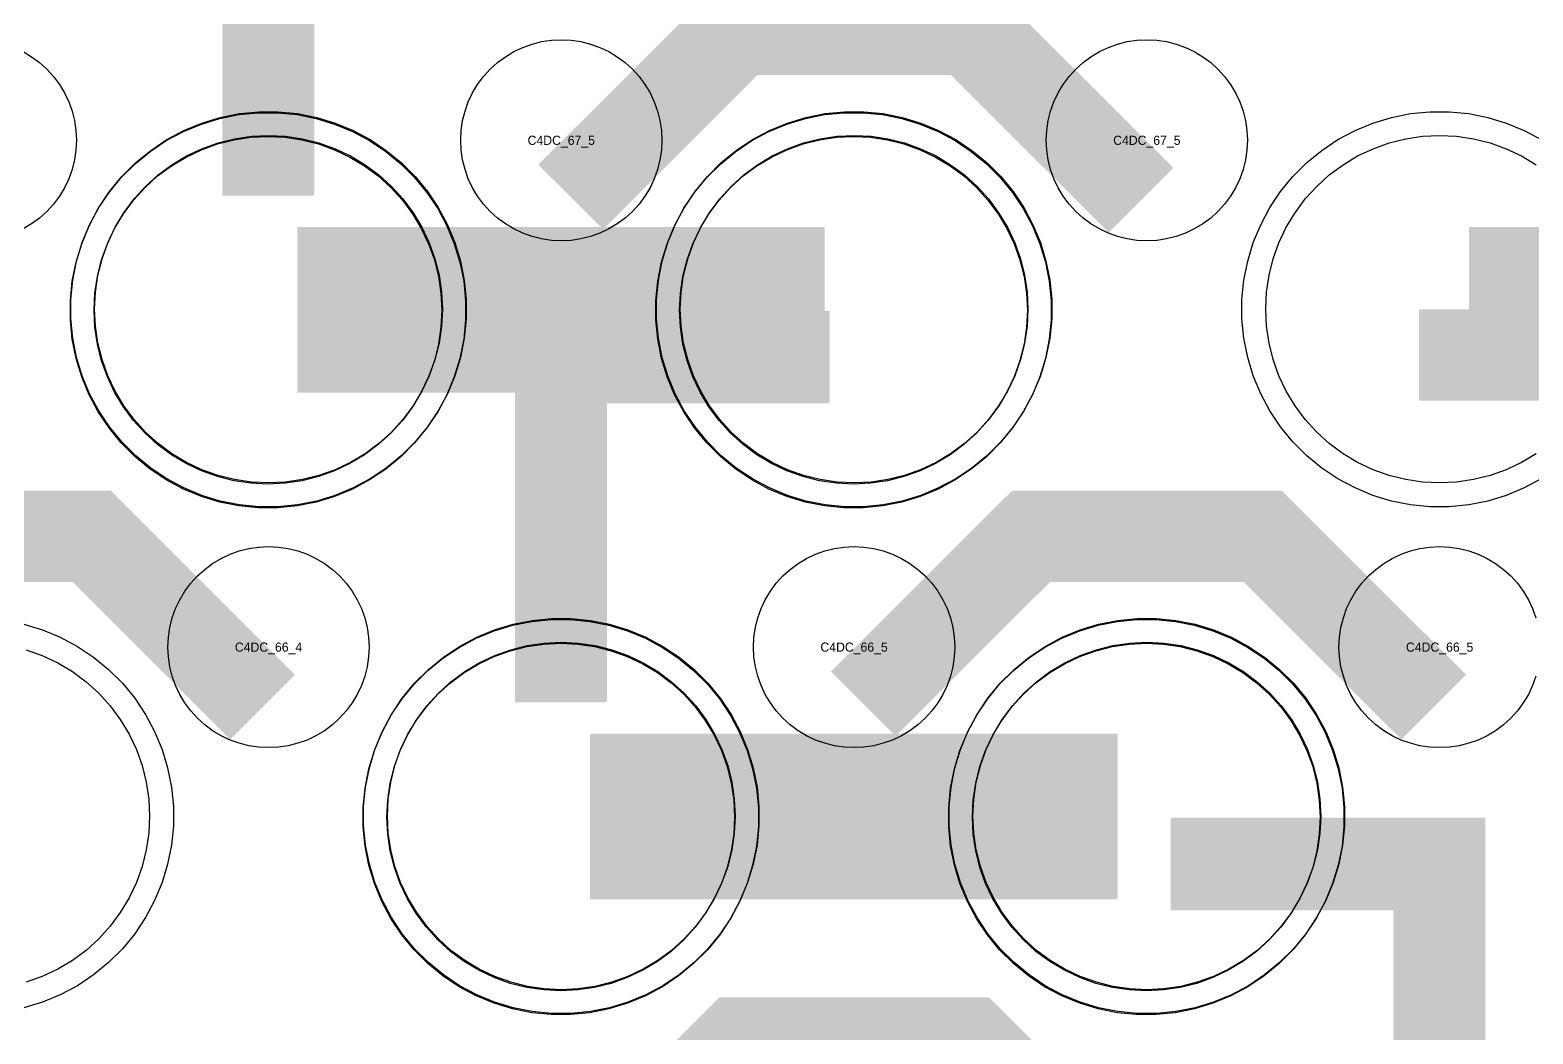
# Model space of a CAD drawing. Extents: x -11880 to 11880, y -14992 to 14992.
# Drawn here: x -10545.2 to -10134.5, y -5753.9 to -5479.4 of the extents above; entities that cross this region are included whole.
import ezdxf
from ezdxf.enums import TextEntityAlignment as Align

# ---------------------------------------------------------------- set-up
doc = ezdxf.new("R2010")
doc.units = 0
doc.header["$MEASUREMENT"] = 0
for name, color, linetype in [('GDS_775_DT_237', 138, 'CONTINUOUS'), ('RDL1_FS', 34, 'CONTINUOUS'), ('RDL_BS', 160, 'CONTINUOUS')]:
    doc.layers.add(name, color=color, linetype=linetype)

msp = doc.modelspace()

# ---------------------------------------------------------------- linework, layer by layer
at = {"layer": 'RDL1_FS', "color": 241, "true_color": 0xf7abae}
for points in [[(-10480.149, -5603.561), (-10484.806, -5603.332), (-10489.417, -5602.648), (-10493.94, -5601.516), (-10498.33, -5599.944), (-10502.544, -5597.952), (-10506.544, -5595.554), (-10510.289, -5592.776), (-10513.743, -5589.646), (-10516.873, -5586.192), (-10519.651, -5582.447), (-10522.049, -5578.447), (-10524.041, -5574.233), (-10525.613, -5569.843), (-10526.745, -5565.32), (-10527.429, -5560.709), (-10527.658, -5556.052), (-10527.429, -5551.395), (-10526.745, -5546.784), (-10525.613, -5542.261), (-10524.041, -5537.871), (-10522.049, -5533.657), (-10519.651, -5529.657), (-10516.873, -5525.912), (-10513.743, -5522.458), (-10510.289, -5519.328), (-10506.544, -5516.55), (-10502.544, -5514.152), (-10498.33, -5512.16), (-10493.94, -5510.588), (-10489.417, -5509.456), (-10484.806, -5508.772), (-10480.149, -5508.543), (-10475.492, -5508.772), (-10470.881, -5509.456), (-10466.358, -5510.588), (-10461.968, -5512.16), (-10457.754, -5514.152), (-10453.754, -5516.55), (-10450.009, -5519.328), (-10446.555, -5522.458), (-10443.425, -5525.912), (-10440.647, -5529.657), (-10438.249, -5533.657), (-10436.257, -5537.871), (-10434.685, -5542.261), (-10433.553, -5546.784), (-10432.869, -5551.395), (-10432.64, -5556.052), (-10432.869, -5560.709), (-10433.553, -5565.32), (-10434.685, -5569.843), (-10436.257, -5574.233), (-10438.249, -5578.447), (-10440.647, -5582.447), (-10443.425, -5586.192), (-10446.555, -5589.646), (-10450.009, -5592.776), (-10453.754, -5595.554), (-10457.754, -5597.952), (-10461.968, -5599.944), (-10466.358, -5601.516), (-10470.881, -5602.648), (-10475.492, -5603.332)], [(-10320.149, -5603.561), (-10324.806, -5603.332), (-10329.417, -5602.648), (-10333.94, -5601.516), (-10338.33, -5599.944), (-10342.544, -5597.952), (-10346.544, -5595.554), (-10350.289, -5592.776), (-10353.743, -5589.646), (-10356.873, -5586.192), (-10359.651, -5582.447), (-10362.049, -5578.447), (-10364.041, -5574.233), (-10365.613, -5569.843), (-10366.745, -5565.32), (-10367.429, -5560.709), (-10367.658, -5556.052), (-10367.429, -5551.395), (-10366.745, -5546.784), (-10365.613, -5542.261), (-10364.041, -5537.871), (-10362.049, -5533.657), (-10359.651, -5529.657), (-10356.873, -5525.912), (-10353.743, -5522.458), (-10350.289, -5519.328), (-10346.544, -5516.55), (-10342.544, -5514.152), (-10338.33, -5512.16), (-10333.94, -5510.588), (-10329.417, -5509.456), (-10324.806, -5508.772), (-10320.149, -5508.543), (-10315.492, -5508.772), (-10310.881, -5509.456), (-10306.358, -5510.588), (-10301.968, -5512.16), (-10297.754, -5514.152), (-10293.754, -5516.55), (-10290.009, -5519.328), (-10286.555, -5522.458), (-10283.425, -5525.912), (-10280.647, -5529.657), (-10278.249, -5533.657), (-10276.257, -5537.871), (-10274.685, -5542.261), (-10273.553, -5546.784), (-10272.869, -5551.395), (-10272.64, -5556.052), (-10272.869, -5560.709), (-10273.553, -5565.32), (-10274.685, -5569.843), (-10276.257, -5574.233), (-10278.249, -5578.447), (-10280.647, -5582.447), (-10283.425, -5586.192), (-10286.555, -5589.646), (-10290.009, -5592.776), (-10293.754, -5595.554), (-10297.754, -5597.952), (-10301.968, -5599.944), (-10306.358, -5601.516), (-10310.881, -5602.648), (-10315.492, -5603.332)], [(-10400.149, -5742.126), (-10404.806, -5741.897), (-10409.417, -5741.213), (-10413.94, -5740.081), (-10418.33, -5738.509), (-10422.544, -5736.517), (-10426.544, -5734.119), (-10430.289, -5731.341), (-10433.743, -5728.211), (-10436.873, -5724.757), (-10439.651, -5721.012), (-10442.049, -5717.012), (-10444.041, -5712.798), (-10445.613, -5708.408), (-10446.745, -5703.885), (-10447.429, -5699.274), (-10447.658, -5694.617), (-10447.429, -5689.96), (-10446.745, -5685.349), (-10445.613, -5680.826), (-10444.041, -5676.436), (-10442.049, -5672.222), (-10439.651, -5668.222), (-10436.873, -5664.477), (-10433.743, -5661.023), (-10430.289, -5657.893), (-10426.544, -5655.115), (-10422.544, -5652.717), (-10418.33, -5650.725), (-10413.94, -5649.153), (-10409.417, -5648.021), (-10404.806, -5647.337), (-10400.149, -5647.108), (-10395.492, -5647.337), (-10390.881, -5648.021), (-10386.358, -5649.153), (-10381.968, -5650.725), (-10377.754, -5652.717), (-10373.754, -5655.115), (-10370.009, -5657.893), (-10366.555, -5661.023), (-10363.425, -5664.477), (-10360.647, -5668.222), (-10358.249, -5672.222), (-10356.257, -5676.436), (-10354.685, -5680.826), (-10353.553, -5685.349), (-10352.869, -5689.96), (-10352.64, -5694.617), (-10352.869, -5699.274), (-10353.553, -5703.885), (-10354.685, -5708.408), (-10356.257, -5712.798), (-10358.249, -5717.012), (-10360.647, -5721.012), (-10363.425, -5724.757), (-10366.555, -5728.211), (-10370.009, -5731.341), (-10373.754, -5734.119), (-10377.754, -5736.517), (-10381.968, -5738.509), (-10386.358, -5740.081), (-10390.881, -5741.213), (-10395.492, -5741.897)], [(-10240.149, -5742.126), (-10244.806, -5741.897), (-10249.417, -5741.213), (-10253.94, -5740.081), (-10258.33, -5738.509), (-10262.544, -5736.517), (-10266.544, -5734.119), (-10270.289, -5731.341), (-10273.743, -5728.211), (-10276.873, -5724.757), (-10279.651, -5721.012), (-10282.049, -5717.012), (-10284.041, -5712.798), (-10285.613, -5708.408), (-10286.745, -5703.885), (-10287.429, -5699.274), (-10287.658, -5694.617), (-10287.429, -5689.96), (-10286.745, -5685.349), (-10285.613, -5680.826), (-10284.041, -5676.436), (-10282.049, -5672.222), (-10279.651, -5668.222), (-10276.873, -5664.477), (-10273.743, -5661.023), (-10270.289, -5657.893), (-10266.544, -5655.115), (-10262.544, -5652.717), (-10258.33, -5650.725), (-10253.94, -5649.153), (-10249.417, -5648.021), (-10244.806, -5647.337), (-10240.149, -5647.108), (-10235.492, -5647.337), (-10230.881, -5648.021), (-10226.358, -5649.153), (-10221.968, -5650.725), (-10217.754, -5652.717), (-10213.754, -5655.115), (-10210.009, -5657.893), (-10206.555, -5661.023), (-10203.425, -5664.477), (-10200.647, -5668.222), (-10198.249, -5672.222), (-10196.257, -5676.436), (-10194.685, -5680.826), (-10193.553, -5685.349), (-10192.869, -5689.96), (-10192.64, -5694.617), (-10192.869, -5699.274), (-10193.553, -5703.885), (-10194.685, -5708.408), (-10196.257, -5712.798), (-10198.249, -5717.012), (-10200.647, -5721.012), (-10203.425, -5724.757), (-10206.555, -5728.211), (-10210.009, -5731.341), (-10213.754, -5734.119), (-10217.754, -5736.517), (-10221.968, -5738.509), (-10226.358, -5740.081), (-10230.881, -5741.213), (-10235.492, -5741.897)]]:
    msp.add_lwpolyline(points, close=True, dxfattribs=at)
at = {"layer": 'RDL1_FS'}
for points in [[(-10480, -5603.279), (-10484.657, -5603.05), (-10489.268, -5602.366), (-10493.791, -5601.234), (-10498.181, -5599.662), (-10502.395, -5597.67), (-10506.395, -5595.272), (-10510.14, -5592.494), (-10513.594, -5589.364), (-10516.724, -5585.91), (-10519.502, -5582.165), (-10521.9, -5578.165), (-10523.892, -5573.951), (-10525.464, -5569.561), (-10526.596, -5565.038), (-10527.28, -5560.427), (-10527.509, -5555.77), (-10527.28, -5551.113), (-10526.596, -5546.502), (-10525.464, -5541.979), (-10523.892, -5537.589), (-10521.9, -5533.375), (-10519.502, -5529.375), (-10516.724, -5525.63), (-10513.594, -5522.176), (-10510.14, -5519.046), (-10506.395, -5516.268), (-10502.395, -5513.87), (-10498.181, -5511.878), (-10493.791, -5510.306), (-10489.268, -5509.174), (-10484.657, -5508.49), (-10480, -5508.261), (-10475.343, -5508.49), (-10470.732, -5509.174), (-10466.209, -5510.306), (-10461.819, -5511.878), (-10457.605, -5513.87), (-10453.605, -5516.268), (-10449.86, -5519.046), (-10446.406, -5522.176), (-10443.276, -5525.63), (-10440.498, -5529.375), (-10438.1, -5533.375), (-10436.108, -5537.589), (-10434.536, -5541.979), (-10433.404, -5546.502), (-10432.72, -5551.113), (-10432.491, -5555.77), (-10432.72, -5560.427), (-10433.404, -5565.038), (-10434.536, -5569.561), (-10436.108, -5573.951), (-10438.1, -5578.165), (-10440.498, -5582.165), (-10443.276, -5585.91), (-10446.406, -5589.364), (-10449.86, -5592.494), (-10453.605, -5595.272), (-10457.605, -5597.67), (-10461.819, -5599.662), (-10466.209, -5601.234), (-10470.732, -5602.366), (-10475.343, -5603.05)], [(-10320, -5603.279), (-10324.657, -5603.05), (-10329.268, -5602.366), (-10333.791, -5601.234), (-10338.181, -5599.662), (-10342.395, -5597.67), (-10346.395, -5595.272), (-10350.14, -5592.494), (-10353.594, -5589.364), (-10356.724, -5585.91), (-10359.502, -5582.165), (-10361.9, -5578.165), (-10363.892, -5573.951), (-10365.464, -5569.561), (-10366.596, -5565.038), (-10367.28, -5560.427), (-10367.509, -5555.77), (-10367.28, -5551.113), (-10366.596, -5546.502), (-10365.464, -5541.979), (-10363.892, -5537.589), (-10361.9, -5533.375), (-10359.502, -5529.375), (-10356.724, -5525.63), (-10353.594, -5522.176), (-10350.14, -5519.046), (-10346.395, -5516.268), (-10342.395, -5513.87), (-10338.181, -5511.878), (-10333.791, -5510.306), (-10329.268, -5509.174), (-10324.657, -5508.49), (-10320, -5508.261), (-10315.343, -5508.49), (-10310.732, -5509.174), (-10306.209, -5510.306), (-10301.819, -5511.878), (-10297.605, -5513.87), (-10293.605, -5516.268), (-10289.86, -5519.046), (-10286.406, -5522.176), (-10283.276, -5525.63), (-10280.498, -5529.375), (-10278.1, -5533.375), (-10276.108, -5537.589), (-10274.536, -5541.979), (-10273.404, -5546.502), (-10272.72, -5551.113), (-10272.491, -5555.77), (-10272.72, -5560.427), (-10273.404, -5565.038), (-10274.536, -5569.561), (-10276.108, -5573.951), (-10278.1, -5578.165), (-10280.498, -5582.165), (-10283.276, -5585.91), (-10286.406, -5589.364), (-10289.86, -5592.494), (-10293.605, -5595.272), (-10297.605, -5597.67), (-10301.819, -5599.662), (-10306.209, -5601.234), (-10310.732, -5602.366), (-10315.343, -5603.05)], [(-10400, -5741.844), (-10404.657, -5741.615), (-10409.268, -5740.931), (-10413.791, -5739.799), (-10418.181, -5738.227), (-10422.395, -5736.235), (-10426.395, -5733.837), (-10430.14, -5731.059), (-10433.594, -5727.929), (-10436.724, -5724.475), (-10439.502, -5720.73), (-10441.9, -5716.73), (-10443.892, -5712.516), (-10445.464, -5708.126), (-10446.596, -5703.603), (-10447.28, -5698.992), (-10447.509, -5694.335), (-10447.28, -5689.678), (-10446.596, -5685.067), (-10445.464, -5680.544), (-10443.892, -5676.154), (-10441.9, -5671.94), (-10439.502, -5667.94), (-10436.724, -5664.195), (-10433.594, -5660.741), (-10430.14, -5657.611), (-10426.395, -5654.833), (-10422.395, -5652.435), (-10418.181, -5650.443), (-10413.791, -5648.871), (-10409.268, -5647.739), (-10404.657, -5647.055), (-10400, -5646.826), (-10395.343, -5647.055), (-10390.732, -5647.739), (-10386.209, -5648.871), (-10381.819, -5650.443), (-10377.605, -5652.435), (-10373.605, -5654.833), (-10369.86, -5657.611), (-10366.406, -5660.741), (-10363.276, -5664.195), (-10360.498, -5667.94), (-10358.1, -5671.94), (-10356.108, -5676.154), (-10354.536, -5680.544), (-10353.404, -5685.067), (-10352.72, -5689.678), (-10352.491, -5694.335), (-10352.72, -5698.992), (-10353.404, -5703.603), (-10354.536, -5708.126), (-10356.108, -5712.516), (-10358.1, -5716.73), (-10360.498, -5720.73), (-10363.276, -5724.475), (-10366.406, -5727.929), (-10369.86, -5731.059), (-10373.605, -5733.837), (-10377.605, -5736.235), (-10381.819, -5738.227), (-10386.209, -5739.799), (-10390.732, -5740.931), (-10395.343, -5741.615)], [(-10240, -5741.844), (-10244.657, -5741.615), (-10249.268, -5740.931), (-10253.791, -5739.799), (-10258.181, -5738.227), (-10262.395, -5736.235), (-10266.395, -5733.837), (-10270.14, -5731.059), (-10273.594, -5727.929), (-10276.724, -5724.475), (-10279.502, -5720.73), (-10281.9, -5716.73), (-10283.892, -5712.516), (-10285.464, -5708.126), (-10286.596, -5703.603), (-10287.28, -5698.992), (-10287.509, -5694.335), (-10287.28, -5689.678), (-10286.596, -5685.067), (-10285.464, -5680.544), (-10283.892, -5676.154), (-10281.9, -5671.94), (-10279.502, -5667.94), (-10276.724, -5664.195), (-10273.594, -5660.741), (-10270.14, -5657.611), (-10266.395, -5654.833), (-10262.395, -5652.435), (-10258.181, -5650.443), (-10253.791, -5648.871), (-10249.268, -5647.739), (-10244.657, -5647.055), (-10240, -5646.826), (-10235.343, -5647.055), (-10230.732, -5647.739), (-10226.209, -5648.871), (-10221.819, -5650.443), (-10217.605, -5652.435), (-10213.605, -5654.833), (-10209.86, -5657.611), (-10206.406, -5660.741), (-10203.276, -5664.195), (-10200.498, -5667.94), (-10198.1, -5671.94), (-10196.108, -5676.154), (-10194.536, -5680.544), (-10193.404, -5685.067), (-10192.72, -5689.678), (-10192.491, -5694.335), (-10192.72, -5698.992), (-10193.404, -5703.603), (-10194.536, -5708.126), (-10196.108, -5712.516), (-10198.1, -5716.73), (-10200.498, -5720.73), (-10203.276, -5724.475), (-10206.406, -5727.929), (-10209.86, -5731.059), (-10213.605, -5733.837), (-10217.605, -5736.235), (-10221.819, -5738.227), (-10226.209, -5739.799), (-10230.732, -5740.931), (-10235.343, -5741.615)]]:
    msp.add_lwpolyline(points, close=True, dxfattribs=at)
for points in [[(-10133.605, -5595.272), (-10137.605, -5597.67), (-10141.819, -5599.662), (-10146.209, -5601.234), (-10150.732, -5602.366), (-10155.343, -5603.05), (-10160, -5603.279), (-10164.657, -5603.05), (-10169.268, -5602.366), (-10173.791, -5601.234), (-10178.181, -5599.662), (-10182.395, -5597.67), (-10186.395, -5595.272), (-10190.14, -5592.494), (-10193.594, -5589.364), (-10196.724, -5585.91), (-10199.502, -5582.165), (-10201.9, -5578.165), (-10203.892, -5573.951), (-10205.464, -5569.561), (-10206.596, -5565.038), (-10207.28, -5560.427), (-10207.509, -5555.77), (-10207.28, -5551.113), (-10206.596, -5546.502), (-10205.464, -5541.979), (-10203.892, -5537.589), (-10201.9, -5533.375), (-10199.502, -5529.375), (-10196.724, -5525.63), (-10193.594, -5522.176), (-10190.14, -5519.046), (-10186.395, -5516.268), (-10182.395, -5513.87), (-10178.181, -5511.878), (-10173.791, -5510.306), (-10169.268, -5509.174), (-10164.657, -5508.49), (-10160, -5508.261), (-10155.343, -5508.49), (-10150.732, -5509.174), (-10146.209, -5510.306), (-10141.819, -5511.878), (-10137.605, -5513.87), (-10133.605, -5516.268)], [(-10546.209, -5648.871), (-10541.819, -5650.443), (-10537.605, -5652.435), (-10533.605, -5654.833), (-10529.86, -5657.611), (-10526.406, -5660.741), (-10523.276, -5664.195), (-10520.498, -5667.94), (-10518.1, -5671.94), (-10516.108, -5676.154), (-10514.536, -5680.544), (-10513.404, -5685.067), (-10512.72, -5689.678), (-10512.491, -5694.335), (-10512.72, -5698.992), (-10513.404, -5703.603), (-10514.536, -5708.126), (-10516.108, -5712.516), (-10518.1, -5716.73), (-10520.498, -5720.73), (-10523.276, -5724.475), (-10526.406, -5727.929), (-10529.86, -5731.059), (-10533.605, -5733.837), (-10537.605, -5736.235), (-10541.819, -5738.227), (-10546.209, -5739.799)]]:
    msp.add_lwpolyline(points, dxfattribs=at)
at = {"layer": 'RDL1_FS', "color": 241, "true_color": 0xf7abae}
for points in [[(-10472.147, -5556.052, 45, 45, 0), (-10400.147, -5556.052, 45, 45, 0)], [(-10400.147, -5556.052, 45, 45, 0), (-10328.147, -5556.052, 45, 45, 0)], [(-10392.147, -5694.617, 45, 45, 0), (-10320.147, -5694.617, 45, 45, 0)], [(-10320.147, -5694.617, 45, 45, 0), (-10248.147, -5694.617, 45, 45, 0)]]:
    msp.add_lwpolyline(points, format="xyseb", dxfattribs=at)
at = {"layer": 'RDL1_FS'}
for points in [[(-10471.998, -5555.77, 45, 45, 0), (-10399.998, -5555.77, 45, 45, 0)], [(-10399.998, -5555.77, 45, 45, 0), (-10327.998, -5555.77, 45, 45, 0)], [(-10151.998, -5555.77, 45, 45, 0), (-10079.998, -5555.77, 45, 45, 0)], [(-10391.998, -5694.335, 45, 45, 0), (-10319.998, -5694.335, 45, 45, 0)], [(-10319.998, -5694.335, 45, 45, 0), (-10247.998, -5694.335, 45, 45, 0)]]:
    msp.add_lwpolyline(points, format="xyseb", dxfattribs=at)
at = {"layer": 'RDL_BS', "color": 241, "true_color": 0xf7abae}
for points in [[(-10480.149, -5524.727, 25, 25, 0), (-10480.149, -5417.95, 25, 25, 0)], [(-10480.149, -5524.727, 25, 25, 0), (-10480.149, -5417.95, 25, 25, 0)], [(-10400.149, -5663.292, 25, 25, 0), (-10400.149, -5556.515, 25, 25, 0)], [(-10400.149, -5663.292, 25, 25, 0), (-10400.149, -5556.515, 25, 25, 0)], [(-10412.649, -5569.015, 25, 25, 0), (-10347.982, -5569.015, 25, 25, 0)], [(-10412.649, -5569.015, 25, 25, 0), (-10326.816, -5569.015, 25, 25, 0)], [(-10160.149, -5801.857, 25, 25, 0), (-10160.149, -5695.08, 25, 25, 0)], [(-10160.149, -5801.857, 25, 25, 0), (-10160.149, -5695.08, 25, 25, 0)], [(-10147.649, -5707.58, 25, 25, 0), (-10233.482, -5707.58, 25, 25, 0)], [(-10147.649, -5707.58, 25, 25, 0), (-10212.316, -5707.58, 25, 25, 0)]]:
    msp.add_lwpolyline(points, format="xyseb", dxfattribs=at)
at = {"layer": 'RDL_BS'}
for points in [[(-10480, -5524.445, 25, 25, 0), (-10480, -5417.668, 25, 25, 0)], [(-10480, -5524.445, 25, 25, 0), (-10480, -5417.668, 25, 25, 0)], [(-10397.438, -5525.084, 25, 25, 0), (-10351.623, -5479.269, 25, 25, 0), (-10318.07, -5479.269, 25, 25, 0)], [(-10241.599, -5525.983, 25, 25, 0), (-10288.313, -5479.269, 25, 25, 0), (-10318.071, -5479.269, 25, 25, 0)], [(-10400, -5663.01, 25, 25, 0), (-10400, -5556.233, 25, 25, 0)], [(-10400, -5663.01, 25, 25, 0), (-10400, -5556.233, 25, 25, 0)], [(-10165.603, -5568.27, 25, 25, 0), (-9987.5, -5568.27, 25, 25, 0)], [(-10412.5, -5568.733, 25, 25, 0), (-10347.833, -5568.733, 25, 25, 0)], [(-10412.5, -5568.733, 25, 25, 0), (-10326.667, -5568.733, 25, 25, 0)], [(-10481.599, -5664.548, 25, 25, 0), (-10528.313, -5617.834, 25, 25, 0), (-10558.071, -5617.834, 25, 25, 0)], [(-10317.438, -5663.649, 25, 25, 0), (-10271.623, -5617.834, 25, 25, 0), (-10238.07, -5617.834, 25, 25, 0)], [(-10161.599, -5664.548, 25, 25, 0), (-10208.313, -5617.834, 25, 25, 0), (-10238.071, -5617.834, 25, 25, 0)], [(-10160, -5801.575, 25, 25, 0), (-10160, -5694.798, 25, 25, 0)], [(-10160, -5801.575, 25, 25, 0), (-10160, -5694.798, 25, 25, 0)], [(-10147.5, -5707.298, 25, 25, 0), (-10233.333, -5707.298, 25, 25, 0)], [(-10147.5, -5707.298, 25, 25, 0), (-10212.167, -5707.298, 25, 25, 0)], [(-10397.438, -5802.214, 25, 25, 0), (-10351.623, -5756.399, 25, 25, 0), (-10318.07, -5756.399, 25, 25, 0)], [(-10241.599, -5803.113, 25, 25, 0), (-10288.313, -5756.399, 25, 25, 0), (-10318.071, -5756.399, 25, 25, 0)]]:
    msp.add_lwpolyline(points, format="xyseb", dxfattribs=at)
for points in [[(-10400, -5537.076), (-10402.693, -5536.944), (-10405.365, -5536.548), (-10407.984, -5535.891), (-10410.519, -5534.984), (-10412.956, -5533.832), (-10415.28, -5532.439), (-10417.443, -5530.836), (-10419.442, -5529.024), (-10421.254, -5527.025), (-10422.857, -5524.862), (-10424.25, -5522.538), (-10425.402, -5520.101), (-10426.309, -5517.566), (-10426.966, -5514.947), (-10427.362, -5512.275), (-10427.494, -5509.582), (-10427.362, -5506.889), (-10426.966, -5504.217), (-10426.309, -5501.598), (-10425.402, -5499.063), (-10424.25, -5496.626), (-10422.857, -5494.302), (-10421.254, -5492.139), (-10419.442, -5490.14), (-10417.443, -5488.328), (-10415.28, -5486.725), (-10412.956, -5485.332), (-10410.519, -5484.18), (-10407.984, -5483.273), (-10405.365, -5482.616), (-10402.693, -5482.22), (-10400, -5482.088), (-10397.307, -5482.22), (-10394.635, -5482.616), (-10392.016, -5483.273), (-10389.481, -5484.18), (-10387.044, -5485.332), (-10384.72, -5486.725), (-10382.557, -5488.328), (-10380.558, -5490.14), (-10378.746, -5492.139), (-10377.143, -5494.302), (-10375.75, -5496.626), (-10374.598, -5499.063), (-10373.691, -5501.598), (-10373.034, -5504.217), (-10372.638, -5506.889), (-10372.506, -5509.582), (-10372.638, -5512.275), (-10373.034, -5514.947), (-10373.691, -5517.566), (-10374.598, -5520.101), (-10375.75, -5522.538), (-10377.143, -5524.862), (-10378.746, -5527.025), (-10380.558, -5529.024), (-10382.557, -5530.836), (-10384.72, -5532.439), (-10387.044, -5533.832), (-10389.481, -5534.984), (-10392.016, -5535.891), (-10394.635, -5536.548), (-10397.307, -5536.944)], [(-10240, -5537.076), (-10242.693, -5536.944), (-10245.365, -5536.548), (-10247.984, -5535.891), (-10250.519, -5534.984), (-10252.956, -5533.832), (-10255.28, -5532.439), (-10257.443, -5530.836), (-10259.442, -5529.024), (-10261.254, -5527.025), (-10262.857, -5524.862), (-10264.25, -5522.538), (-10265.402, -5520.101), (-10266.309, -5517.566), (-10266.966, -5514.947), (-10267.362, -5512.275), (-10267.494, -5509.582), (-10267.362, -5506.889), (-10266.966, -5504.217), (-10266.309, -5501.598), (-10265.402, -5499.063), (-10264.25, -5496.626), (-10262.857, -5494.302), (-10261.254, -5492.139), (-10259.442, -5490.14), (-10257.443, -5488.328), (-10255.28, -5486.725), (-10252.956, -5485.332), (-10250.519, -5484.18), (-10247.984, -5483.273), (-10245.365, -5482.616), (-10242.693, -5482.22), (-10240, -5482.088), (-10237.307, -5482.22), (-10234.635, -5482.616), (-10232.016, -5483.273), (-10229.481, -5484.18), (-10227.044, -5485.332), (-10224.72, -5486.725), (-10222.557, -5488.328), (-10220.558, -5490.14), (-10218.746, -5492.139), (-10217.143, -5494.302), (-10215.75, -5496.626), (-10214.598, -5499.063), (-10213.691, -5501.598), (-10213.034, -5504.217), (-10212.638, -5506.889), (-10212.506, -5509.582), (-10212.638, -5512.275), (-10213.034, -5514.947), (-10213.691, -5517.566), (-10214.598, -5520.101), (-10215.75, -5522.538), (-10217.143, -5524.862), (-10218.746, -5527.025), (-10220.558, -5529.024), (-10222.557, -5530.836), (-10224.72, -5532.439), (-10227.044, -5533.832), (-10229.481, -5534.984), (-10232.016, -5535.891), (-10234.635, -5536.548), (-10237.307, -5536.944)], [(-10482.644, -5609.77), (-10487.938, -5609.253), (-10493.165, -5608.207), (-10498.205, -5606.676), (-10503.115, -5604.645), (-10507.777, -5602.153), (-10512.191, -5599.206), (-10516.292, -5595.844), (-10520.074, -5592.062), (-10523.436, -5587.961), (-10526.383, -5583.547), (-10528.875, -5578.885), (-10530.906, -5573.975), (-10532.437, -5568.935), (-10533.483, -5563.708), (-10534, -5558.414), (-10534, -5553.126), (-10533.483, -5547.832), (-10532.437, -5542.605), (-10530.906, -5537.565), (-10528.875, -5532.655), (-10526.383, -5527.993), (-10523.436, -5523.579), (-10520.074, -5519.478), (-10516.292, -5515.696), (-10512.191, -5512.334), (-10507.777, -5509.387), (-10503.115, -5506.895), (-10498.205, -5504.864), (-10493.165, -5503.333), (-10487.938, -5502.287), (-10482.644, -5501.77), (-10477.356, -5501.77), (-10472.062, -5502.287), (-10466.835, -5503.333), (-10461.795, -5504.864), (-10456.885, -5506.895), (-10452.223, -5509.387), (-10447.809, -5512.334), (-10443.708, -5515.696), (-10439.926, -5519.478), (-10436.564, -5523.579), (-10433.617, -5527.993), (-10431.125, -5532.655), (-10429.094, -5537.565), (-10427.563, -5542.605), (-10426.517, -5547.832), (-10426, -5553.126), (-10426, -5558.414), (-10426.517, -5563.708), (-10427.563, -5568.935), (-10429.094, -5573.975), (-10431.125, -5578.885), (-10433.617, -5583.547), (-10436.564, -5587.961), (-10439.926, -5592.062), (-10443.708, -5595.844), (-10447.809, -5599.206), (-10452.223, -5602.153), (-10456.885, -5604.645), (-10461.795, -5606.676), (-10466.835, -5608.207), (-10472.062, -5609.253), (-10477.356, -5609.77)], [(-10322.644, -5609.77), (-10327.938, -5609.253), (-10333.165, -5608.207), (-10338.205, -5606.676), (-10343.115, -5604.645), (-10347.777, -5602.153), (-10352.191, -5599.206), (-10356.292, -5595.844), (-10360.074, -5592.062), (-10363.436, -5587.961), (-10366.383, -5583.547), (-10368.875, -5578.885), (-10370.906, -5573.975), (-10372.437, -5568.935), (-10373.483, -5563.708), (-10374, -5558.414), (-10374, -5553.126), (-10373.483, -5547.832), (-10372.437, -5542.605), (-10370.906, -5537.565), (-10368.875, -5532.655), (-10366.383, -5527.993), (-10363.436, -5523.579), (-10360.074, -5519.478), (-10356.292, -5515.696), (-10352.191, -5512.334), (-10347.777, -5509.387), (-10343.115, -5506.895), (-10338.205, -5504.864), (-10333.165, -5503.333), (-10327.938, -5502.287), (-10322.644, -5501.77), (-10317.356, -5501.77), (-10312.062, -5502.287), (-10306.835, -5503.333), (-10301.795, -5504.864), (-10296.885, -5506.895), (-10292.223, -5509.387), (-10287.809, -5512.334), (-10283.708, -5515.696), (-10279.926, -5519.478), (-10276.564, -5523.579), (-10273.617, -5527.993), (-10271.125, -5532.655), (-10269.094, -5537.565), (-10267.563, -5542.605), (-10266.517, -5547.832), (-10266, -5553.126), (-10266, -5558.414), (-10266.517, -5563.708), (-10267.563, -5568.935), (-10269.094, -5573.975), (-10271.125, -5578.885), (-10273.617, -5583.547), (-10276.564, -5587.961), (-10279.926, -5592.062), (-10283.708, -5595.844), (-10287.809, -5599.206), (-10292.223, -5602.153), (-10296.885, -5604.645), (-10301.795, -5606.676), (-10306.835, -5608.207), (-10312.062, -5609.253), (-10317.356, -5609.77)], [(-10480, -5675.641), (-10482.693, -5675.509), (-10485.365, -5675.113), (-10487.984, -5674.456), (-10490.519, -5673.549), (-10492.956, -5672.397), (-10495.28, -5671.004), (-10497.443, -5669.401), (-10499.442, -5667.589), (-10501.254, -5665.59), (-10502.857, -5663.427), (-10504.25, -5661.103), (-10505.402, -5658.666), (-10506.309, -5656.131), (-10506.966, -5653.512), (-10507.362, -5650.84), (-10507.494, -5648.147), (-10507.362, -5645.454), (-10506.966, -5642.782), (-10506.309, -5640.163), (-10505.402, -5637.628), (-10504.25, -5635.191), (-10502.857, -5632.867), (-10501.254, -5630.704), (-10499.442, -5628.705), (-10497.443, -5626.893), (-10495.28, -5625.29), (-10492.956, -5623.897), (-10490.519, -5622.745), (-10487.984, -5621.838), (-10485.365, -5621.181), (-10482.693, -5620.785), (-10480, -5620.653), (-10477.307, -5620.785), (-10474.635, -5621.181), (-10472.016, -5621.838), (-10469.481, -5622.745), (-10467.044, -5623.897), (-10464.72, -5625.29), (-10462.557, -5626.893), (-10460.558, -5628.705), (-10458.746, -5630.704), (-10457.143, -5632.867), (-10455.75, -5635.191), (-10454.598, -5637.628), (-10453.691, -5640.163), (-10453.034, -5642.782), (-10452.638, -5645.454), (-10452.506, -5648.147), (-10452.638, -5650.84), (-10453.034, -5653.512), (-10453.691, -5656.131), (-10454.598, -5658.666), (-10455.75, -5661.103), (-10457.143, -5663.427), (-10458.746, -5665.59), (-10460.558, -5667.589), (-10462.557, -5669.401), (-10464.72, -5671.004), (-10467.044, -5672.397), (-10469.481, -5673.549), (-10472.016, -5674.456), (-10474.635, -5675.113), (-10477.307, -5675.509)], [(-10320, -5675.641), (-10322.693, -5675.509), (-10325.365, -5675.113), (-10327.984, -5674.456), (-10330.519, -5673.549), (-10332.956, -5672.397), (-10335.28, -5671.004), (-10337.443, -5669.401), (-10339.442, -5667.589), (-10341.254, -5665.59), (-10342.857, -5663.427), (-10344.25, -5661.103), (-10345.402, -5658.666), (-10346.309, -5656.131), (-10346.966, -5653.512), (-10347.362, -5650.84), (-10347.494, -5648.147), (-10347.362, -5645.454), (-10346.966, -5642.782), (-10346.309, -5640.163), (-10345.402, -5637.628), (-10344.25, -5635.191), (-10342.857, -5632.867), (-10341.254, -5630.704), (-10339.442, -5628.705), (-10337.443, -5626.893), (-10335.28, -5625.29), (-10332.956, -5623.897), (-10330.519, -5622.745), (-10327.984, -5621.838), (-10325.365, -5621.181), (-10322.693, -5620.785), (-10320, -5620.653), (-10317.307, -5620.785), (-10314.635, -5621.181), (-10312.016, -5621.838), (-10309.481, -5622.745), (-10307.044, -5623.897), (-10304.72, -5625.29), (-10302.557, -5626.893), (-10300.558, -5628.705), (-10298.746, -5630.704), (-10297.143, -5632.867), (-10295.75, -5635.191), (-10294.598, -5637.628), (-10293.691, -5640.163), (-10293.034, -5642.782), (-10292.638, -5645.454), (-10292.506, -5648.147), (-10292.638, -5650.84), (-10293.034, -5653.512), (-10293.691, -5656.131), (-10294.598, -5658.666), (-10295.75, -5661.103), (-10297.143, -5663.427), (-10298.746, -5665.59), (-10300.558, -5667.589), (-10302.557, -5669.401), (-10304.72, -5671.004), (-10307.044, -5672.397), (-10309.481, -5673.549), (-10312.016, -5674.456), (-10314.635, -5675.113), (-10317.307, -5675.509)], [(-10402.644, -5748.335), (-10407.938, -5747.818), (-10413.165, -5746.772), (-10418.205, -5745.241), (-10423.115, -5743.21), (-10427.777, -5740.718), (-10432.191, -5737.771), (-10436.292, -5734.409), (-10440.074, -5730.627), (-10443.436, -5726.526), (-10446.383, -5722.112), (-10448.875, -5717.45), (-10450.906, -5712.54), (-10452.437, -5707.5), (-10453.483, -5702.273), (-10454, -5696.979), (-10454, -5691.691), (-10453.483, -5686.397), (-10452.437, -5681.17), (-10450.906, -5676.13), (-10448.875, -5671.22), (-10446.383, -5666.558), (-10443.436, -5662.144), (-10440.074, -5658.043), (-10436.292, -5654.261), (-10432.191, -5650.899), (-10427.777, -5647.952), (-10423.115, -5645.46), (-10418.205, -5643.429), (-10413.165, -5641.898), (-10407.938, -5640.852), (-10402.644, -5640.335), (-10397.356, -5640.335), (-10392.062, -5640.852), (-10386.835, -5641.898), (-10381.795, -5643.429), (-10376.885, -5645.46), (-10372.223, -5647.952), (-10367.809, -5650.899), (-10363.708, -5654.261), (-10359.926, -5658.043), (-10356.564, -5662.144), (-10353.617, -5666.558), (-10351.125, -5671.22), (-10349.094, -5676.13), (-10347.563, -5681.17), (-10346.517, -5686.397), (-10346, -5691.691), (-10346, -5696.979), (-10346.517, -5702.273), (-10347.563, -5707.5), (-10349.094, -5712.54), (-10351.125, -5717.45), (-10353.617, -5722.112), (-10356.564, -5726.526), (-10359.926, -5730.627), (-10363.708, -5734.409), (-10367.809, -5737.771), (-10372.223, -5740.718), (-10376.885, -5743.21), (-10381.795, -5745.241), (-10386.835, -5746.772), (-10392.062, -5747.818), (-10397.356, -5748.335)], [(-10242.644, -5748.335), (-10247.938, -5747.818), (-10253.165, -5746.772), (-10258.205, -5745.241), (-10263.115, -5743.21), (-10267.777, -5740.718), (-10272.191, -5737.771), (-10276.292, -5734.409), (-10280.074, -5730.627), (-10283.436, -5726.526), (-10286.383, -5722.112), (-10288.875, -5717.45), (-10290.906, -5712.54), (-10292.437, -5707.5), (-10293.483, -5702.273), (-10294, -5696.979), (-10294, -5691.691), (-10293.483, -5686.397), (-10292.437, -5681.17), (-10290.906, -5676.13), (-10288.875, -5671.22), (-10286.383, -5666.558), (-10283.436, -5662.144), (-10280.074, -5658.043), (-10276.292, -5654.261), (-10272.191, -5650.899), (-10267.777, -5647.952), (-10263.115, -5645.46), (-10258.205, -5643.429), (-10253.165, -5641.898), (-10247.938, -5640.852), (-10242.644, -5640.335), (-10237.356, -5640.335), (-10232.062, -5640.852), (-10226.835, -5641.898), (-10221.795, -5643.429), (-10216.885, -5645.46), (-10212.223, -5647.952), (-10207.809, -5650.899), (-10203.708, -5654.261), (-10199.926, -5658.043), (-10196.564, -5662.144), (-10193.617, -5666.558), (-10191.125, -5671.22), (-10189.094, -5676.13), (-10187.563, -5681.17), (-10186.517, -5686.397), (-10186, -5691.691), (-10186, -5696.979), (-10186.517, -5702.273), (-10187.563, -5707.5), (-10189.094, -5712.54), (-10191.125, -5717.45), (-10193.617, -5722.112), (-10196.564, -5726.526), (-10199.926, -5730.627), (-10203.708, -5734.409), (-10207.809, -5737.771), (-10212.223, -5740.718), (-10216.885, -5743.21), (-10221.795, -5745.241), (-10226.835, -5746.772), (-10232.062, -5747.818), (-10237.356, -5748.335)]]:
    msp.add_lwpolyline(points, close=True, dxfattribs=at)
for points in [[(-10547.044, -5485.332), (-10544.72, -5486.725), (-10542.557, -5488.328), (-10540.558, -5490.14), (-10538.746, -5492.139), (-10537.143, -5494.302), (-10535.75, -5496.626), (-10534.598, -5499.063), (-10533.691, -5501.598), (-10533.034, -5504.217), (-10532.638, -5506.889), (-10532.506, -5509.582), (-10532.638, -5512.275), (-10533.034, -5514.947), (-10533.691, -5517.566), (-10534.598, -5520.101), (-10535.75, -5522.538), (-10537.143, -5524.862), (-10538.746, -5527.025), (-10540.558, -5529.024), (-10542.557, -5530.836), (-10544.72, -5532.439), (-10547.044, -5533.832)], [(-10132.223, -5602.153), (-10136.885, -5604.645), (-10141.795, -5606.676), (-10146.835, -5608.207), (-10152.062, -5609.253), (-10157.356, -5609.77), (-10162.644, -5609.77), (-10167.938, -5609.253), (-10173.165, -5608.207), (-10178.205, -5606.676), (-10183.115, -5604.645), (-10187.777, -5602.153), (-10192.191, -5599.206), (-10196.292, -5595.844), (-10200.074, -5592.062), (-10203.436, -5587.961), (-10206.383, -5583.547), (-10208.875, -5578.885), (-10210.906, -5573.975), (-10212.437, -5568.935), (-10213.483, -5563.708), (-10214, -5558.414), (-10214, -5553.126), (-10213.483, -5547.832), (-10212.437, -5542.605), (-10210.906, -5537.565), (-10208.875, -5532.655), (-10206.383, -5527.993), (-10203.436, -5523.579), (-10200.074, -5519.478), (-10196.292, -5515.696), (-10192.191, -5512.334), (-10187.777, -5509.387), (-10183.115, -5506.895), (-10178.205, -5504.864), (-10173.165, -5503.333), (-10167.938, -5502.287), (-10162.644, -5501.77), (-10157.356, -5501.77), (-10152.062, -5502.287), (-10146.835, -5503.333), (-10141.795, -5504.864), (-10136.885, -5506.895), (-10132.223, -5509.387)], [(-10133.691, -5656.131), (-10134.598, -5658.666), (-10135.75, -5661.103), (-10137.143, -5663.427), (-10138.746, -5665.59), (-10140.558, -5667.589), (-10142.557, -5669.401), (-10144.72, -5671.004), (-10147.044, -5672.397), (-10149.481, -5673.549), (-10152.016, -5674.456), (-10154.635, -5675.113), (-10157.307, -5675.509), (-10160, -5675.641), (-10162.693, -5675.509), (-10165.365, -5675.113), (-10167.984, -5674.456), (-10170.519, -5673.549), (-10172.956, -5672.397), (-10175.28, -5671.004), (-10177.443, -5669.401), (-10179.442, -5667.589), (-10181.254, -5665.59), (-10182.857, -5663.427), (-10184.25, -5661.103), (-10185.402, -5658.666), (-10186.309, -5656.131), (-10186.966, -5653.512), (-10187.362, -5650.84), (-10187.494, -5648.147), (-10187.362, -5645.454), (-10186.966, -5642.782), (-10186.309, -5640.163), (-10185.402, -5637.628), (-10184.25, -5635.191), (-10182.857, -5632.867), (-10181.254, -5630.704), (-10179.442, -5628.705), (-10177.443, -5626.893), (-10175.28, -5625.29), (-10172.956, -5623.897), (-10170.519, -5622.745), (-10167.984, -5621.838), (-10165.365, -5621.181), (-10162.693, -5620.785), (-10160, -5620.653), (-10157.307, -5620.785), (-10154.635, -5621.181), (-10152.016, -5621.838), (-10149.481, -5622.745), (-10147.044, -5623.897), (-10144.72, -5625.29), (-10142.557, -5626.893), (-10140.558, -5628.705), (-10138.746, -5630.704), (-10137.143, -5632.867), (-10135.75, -5635.191), (-10134.598, -5637.628), (-10133.691, -5640.163)], [(-10546.835, -5641.898), (-10541.795, -5643.429), (-10536.885, -5645.46), (-10532.223, -5647.952), (-10527.809, -5650.899), (-10523.708, -5654.261), (-10519.926, -5658.043), (-10516.564, -5662.144), (-10513.617, -5666.558), (-10511.125, -5671.22), (-10509.094, -5676.13), (-10507.563, -5681.17), (-10506.517, -5686.397), (-10506, -5691.691), (-10506, -5696.979), (-10506.517, -5702.273), (-10507.563, -5707.5), (-10509.094, -5712.54), (-10511.125, -5717.45), (-10513.617, -5722.112), (-10516.564, -5726.526), (-10519.926, -5730.627), (-10523.708, -5734.409), (-10527.809, -5737.771), (-10532.223, -5740.718), (-10536.885, -5743.21), (-10541.795, -5745.241), (-10546.835, -5746.772)]]:
    msp.add_lwpolyline(points, dxfattribs=at)
at = {"layer": 'RDL_BS', "color": 241, "true_color": 0xf7abae}
for points in [[(-10482.793, -5610.052), (-10488.087, -5609.535), (-10493.314, -5608.489), (-10498.354, -5606.958), (-10503.264, -5604.927), (-10507.926, -5602.435), (-10512.34, -5599.488), (-10516.441, -5596.126), (-10520.223, -5592.344), (-10523.585, -5588.243), (-10526.532, -5583.829), (-10529.024, -5579.167), (-10531.055, -5574.257), (-10532.586, -5569.217), (-10533.632, -5563.99), (-10534.149, -5558.696), (-10534.149, -5553.408), (-10533.632, -5548.114), (-10532.586, -5542.887), (-10531.055, -5537.847), (-10529.024, -5532.937), (-10526.532, -5528.275), (-10523.585, -5523.861), (-10520.223, -5519.76), (-10516.441, -5515.978), (-10512.34, -5512.616), (-10507.926, -5509.669), (-10503.264, -5507.177), (-10498.354, -5505.146), (-10493.314, -5503.615), (-10488.087, -5502.569), (-10482.793, -5502.052), (-10477.505, -5502.052), (-10472.211, -5502.569), (-10466.984, -5503.615), (-10461.944, -5505.146), (-10457.034, -5507.177), (-10452.372, -5509.669), (-10447.958, -5512.616), (-10443.857, -5515.978), (-10440.075, -5519.76), (-10436.713, -5523.861), (-10433.766, -5528.275), (-10431.274, -5532.937), (-10429.243, -5537.847), (-10427.712, -5542.887), (-10426.666, -5548.114), (-10426.149, -5553.408), (-10426.149, -5558.696), (-10426.666, -5563.99), (-10427.712, -5569.217), (-10429.243, -5574.257), (-10431.274, -5579.167), (-10433.766, -5583.829), (-10436.713, -5588.243), (-10440.075, -5592.344), (-10443.857, -5596.126), (-10447.958, -5599.488), (-10452.372, -5602.435), (-10457.034, -5604.927), (-10461.944, -5606.958), (-10466.984, -5608.489), (-10472.211, -5609.535), (-10477.505, -5610.052)], [(-10322.793, -5610.052), (-10328.087, -5609.535), (-10333.314, -5608.489), (-10338.354, -5606.958), (-10343.264, -5604.927), (-10347.926, -5602.435), (-10352.34, -5599.488), (-10356.441, -5596.126), (-10360.223, -5592.344), (-10363.585, -5588.243), (-10366.532, -5583.829), (-10369.024, -5579.167), (-10371.055, -5574.257), (-10372.586, -5569.217), (-10373.632, -5563.99), (-10374.149, -5558.696), (-10374.149, -5553.408), (-10373.632, -5548.114), (-10372.586, -5542.887), (-10371.055, -5537.847), (-10369.024, -5532.937), (-10366.532, -5528.275), (-10363.585, -5523.861), (-10360.223, -5519.76), (-10356.441, -5515.978), (-10352.34, -5512.616), (-10347.926, -5509.669), (-10343.264, -5507.177), (-10338.354, -5505.146), (-10333.314, -5503.615), (-10328.087, -5502.569), (-10322.793, -5502.052), (-10317.505, -5502.052), (-10312.211, -5502.569), (-10306.984, -5503.615), (-10301.944, -5505.146), (-10297.034, -5507.177), (-10292.372, -5509.669), (-10287.958, -5512.616), (-10283.857, -5515.978), (-10280.075, -5519.76), (-10276.713, -5523.861), (-10273.766, -5528.275), (-10271.274, -5532.937), (-10269.243, -5537.847), (-10267.712, -5542.887), (-10266.666, -5548.114), (-10266.149, -5553.408), (-10266.149, -5558.696), (-10266.666, -5563.99), (-10267.712, -5569.217), (-10269.243, -5574.257), (-10271.274, -5579.167), (-10273.766, -5583.829), (-10276.713, -5588.243), (-10280.075, -5592.344), (-10283.857, -5596.126), (-10287.958, -5599.488), (-10292.372, -5602.435), (-10297.034, -5604.927), (-10301.944, -5606.958), (-10306.984, -5608.489), (-10312.211, -5609.535), (-10317.505, -5610.052)], [(-10402.793, -5748.617), (-10408.087, -5748.1), (-10413.314, -5747.054), (-10418.354, -5745.523), (-10423.264, -5743.492), (-10427.926, -5741), (-10432.34, -5738.053), (-10436.441, -5734.691), (-10440.223, -5730.909), (-10443.585, -5726.808), (-10446.532, -5722.394), (-10449.024, -5717.732), (-10451.055, -5712.822), (-10452.586, -5707.782), (-10453.632, -5702.555), (-10454.149, -5697.261), (-10454.149, -5691.973), (-10453.632, -5686.679), (-10452.586, -5681.452), (-10451.055, -5676.412), (-10449.024, -5671.502), (-10446.532, -5666.84), (-10443.585, -5662.426), (-10440.223, -5658.325), (-10436.441, -5654.543), (-10432.34, -5651.181), (-10427.926, -5648.234), (-10423.264, -5645.742), (-10418.354, -5643.711), (-10413.314, -5642.18), (-10408.087, -5641.134), (-10402.793, -5640.617), (-10397.505, -5640.617), (-10392.211, -5641.134), (-10386.984, -5642.18), (-10381.944, -5643.711), (-10377.034, -5645.742), (-10372.372, -5648.234), (-10367.958, -5651.181), (-10363.857, -5654.543), (-10360.075, -5658.325), (-10356.713, -5662.426), (-10353.766, -5666.84), (-10351.274, -5671.502), (-10349.243, -5676.412), (-10347.712, -5681.452), (-10346.666, -5686.679), (-10346.149, -5691.973), (-10346.149, -5697.261), (-10346.666, -5702.555), (-10347.712, -5707.782), (-10349.243, -5712.822), (-10351.274, -5717.732), (-10353.766, -5722.394), (-10356.713, -5726.808), (-10360.075, -5730.909), (-10363.857, -5734.691), (-10367.958, -5738.053), (-10372.372, -5741), (-10377.034, -5743.492), (-10381.944, -5745.523), (-10386.984, -5747.054), (-10392.211, -5748.1), (-10397.505, -5748.617)], [(-10242.793, -5748.617), (-10248.087, -5748.1), (-10253.314, -5747.054), (-10258.354, -5745.523), (-10263.264, -5743.492), (-10267.926, -5741), (-10272.34, -5738.053), (-10276.441, -5734.691), (-10280.223, -5730.909), (-10283.585, -5726.808), (-10286.532, -5722.394), (-10289.024, -5717.732), (-10291.055, -5712.822), (-10292.586, -5707.782), (-10293.632, -5702.555), (-10294.149, -5697.261), (-10294.149, -5691.973), (-10293.632, -5686.679), (-10292.586, -5681.452), (-10291.055, -5676.412), (-10289.024, -5671.502), (-10286.532, -5666.84), (-10283.585, -5662.426), (-10280.223, -5658.325), (-10276.441, -5654.543), (-10272.34, -5651.181), (-10267.926, -5648.234), (-10263.264, -5645.742), (-10258.354, -5643.711), (-10253.314, -5642.18), (-10248.087, -5641.134), (-10242.793, -5640.617), (-10237.505, -5640.617), (-10232.211, -5641.134), (-10226.984, -5642.18), (-10221.944, -5643.711), (-10217.034, -5645.742), (-10212.372, -5648.234), (-10207.958, -5651.181), (-10203.857, -5654.543), (-10200.075, -5658.325), (-10196.713, -5662.426), (-10193.766, -5666.84), (-10191.274, -5671.502), (-10189.243, -5676.412), (-10187.712, -5681.452), (-10186.666, -5686.679), (-10186.149, -5691.973), (-10186.149, -5697.261), (-10186.666, -5702.555), (-10187.712, -5707.782), (-10189.243, -5712.822), (-10191.274, -5717.732), (-10193.766, -5722.394), (-10196.713, -5726.808), (-10200.075, -5730.909), (-10203.857, -5734.691), (-10207.958, -5738.053), (-10212.372, -5741), (-10217.034, -5743.492), (-10221.944, -5745.523), (-10226.984, -5747.054), (-10232.211, -5748.1), (-10237.505, -5748.617)]]:
    msp.add_lwpolyline(points, close=True, dxfattribs=at)

# ---------------------------------------------------------------- texts
at = {"layer": 'GDS_775_DT_237'}
for s, p in [('C4DC_67_5', (-10400, -5509.582)), ('C4DC_67_5', (-10400, -5509.582)), ('C4DC_67_5', (-10240, -5509.582)), ('C4DC_67_5', (-10240, -5509.582)), ('C4DC_66_4', (-10480, -5648.147)), ('C4DC_66_4', (-10480, -5648.147)), ('C4DC_66_5', (-10320, -5648.147)), ('C4DC_66_5', (-10320, -5648.147)), ('C4DC_66_5', (-10160, -5648.147)), ('C4DC_66_5', (-10160, -5648.147))]:
    msp.add_text(s, height=2.5, dxfattribs=at).set_placement(p, align=Align.MIDDLE_CENTER)

doc.saveas('drawing.dxf')
